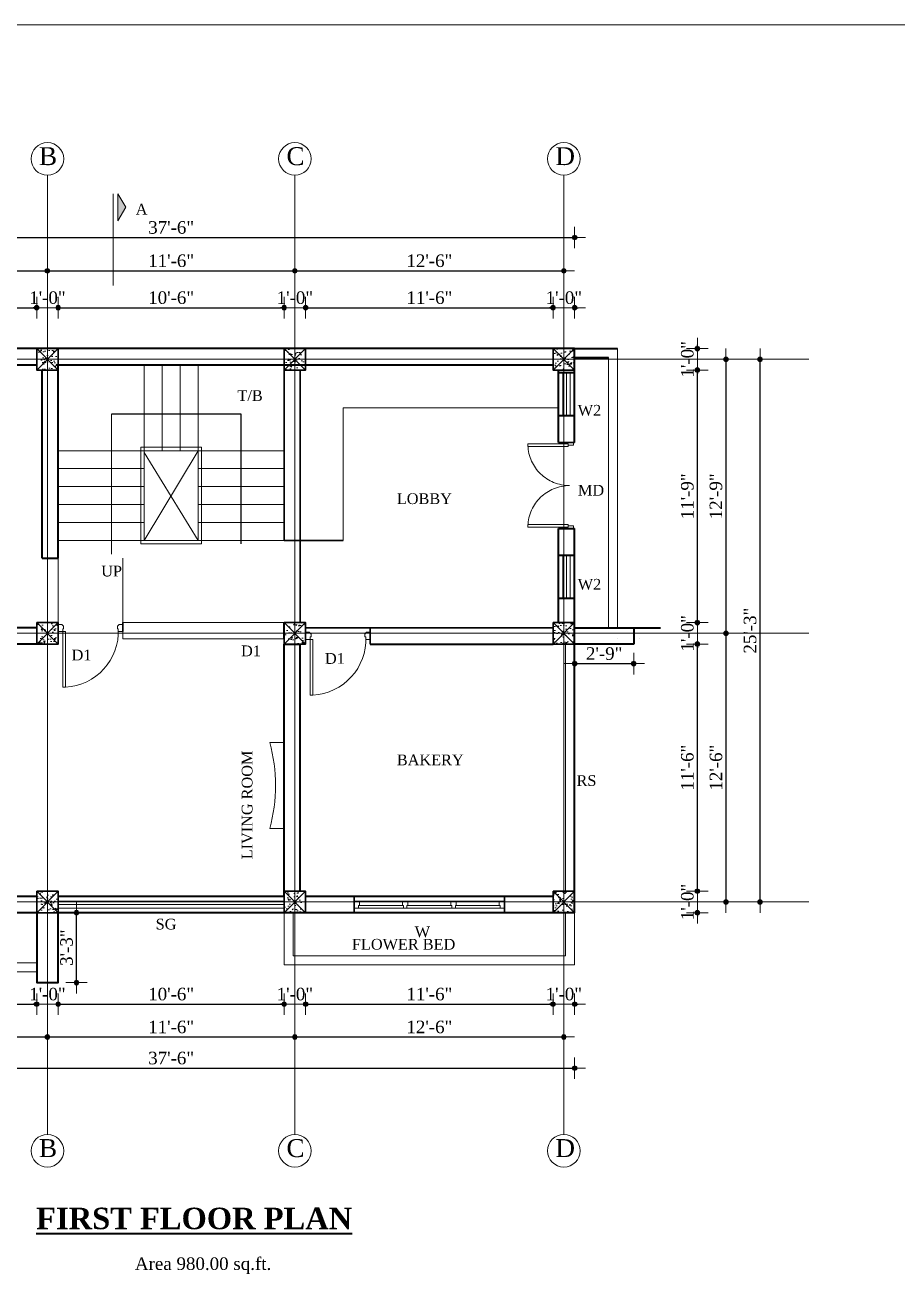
# Model space of a CAD drawing. Header units: inches. Extents: x 897 to 49934, y -34925 to -18564.
# Drawn here: x 8613 to 9100, y -25470 to -24773 of the extents above; entities that cross this region are included whole.
import ezdxf

# ---------------------------------------------------------------- set-up
doc = ezdxf.new("R2010")
doc.units = ezdxf.units.IN
doc.header["$LTSCALE"] = 35
doc.header["$MEASUREMENT"] = 0
doc.header["$PDMODE"] = 34
doc.linetypes.add('PROYECCION', pattern=[19.05, 12.7, -6.35])
for name, color, linetype, lineweight in [('SES- Door&Window', 21, 'Continuous', 15), ('SES-DIMENSION', 142, 'Continuous', 13), ('SES-Elevation', 4, 'Continuous', 15), ('SES-Furniture', 45, 'Continuous', 5), ('SES-HACTH', 8, 'Continuous', 13), ('SES-Leader', 2, 'Continuous', 15), ('SES-REBARS', 1, 'Continuous', 40), ('SES-Set Back Line', 2, 'Continuous', 15), ('SES-Staircase', 134, 'Continuous', 13), ('SES-TEXT', 3, 'Continuous', 20), ('SES-TitleText', 7, 'Continuous', 40), ('SES-Wall Plan', 6, 'Continuous', 30)]:
    doc.layers.add(name, color=color, linetype=linetype, lineweight=lineweight)
doc.styles.add('7 INCH', font='times.ttf', dxfattribs={"height": 7})
doc.styles.add('SES-ARAIL', font='times.ttf', dxfattribs={"height": 6})
doc.styles.add('SES-Title Text', font='times.ttf', dxfattribs={"height": 10})
doc.linetypes.add('ZIGZAG', pattern='A,0.0001,-0.2,[131,ltypeshp.shx,S=0.2,R=0,X=-0.2,Y=0],-0.4,[131,ltypeshp.shx,S=0.2,R=180,X=0.2,Y=0],-0.2', length=0.8001)
doc.dimstyles.new('7 INCH', dxfattribs={"dimscale": 0, "dimtxt": 7, "dimasz": 1, "dimexe": 2, "dimexo": 9, "dimgap": 2, "dimtad": 1, "dimdec": 0, "dimzin": 3, "dimdsep": 46, "dimlunit": 4, "dimtxsty": '7 INCH', "dimblk": 'DIM', "dimcen": 3, "dimdle": 3, "dimse1": 1, "dimse2": 1, "dimclrd": 256, "dimclre": 256, "dimclrt": 7, "dimadec": 1, "dimazin": 2, "dimtfac": 1, "dimtdec": 0, "dimtix": 1, "dimtofl": 0, "dimtmove": 2, "dimatfit": 3, "dimldrblk": 'ARW', "dimfxl": 2, "dimfrac": 2, "dimtolj": 2, "dimtzin": 0, "dimarcsym": 0})

# ---------------------------------------------------------------- blocks, each defined once
blk = doc.blocks.new('c11')
at = {"layer": 'SES-HACTH', "linetype": 'ByBlock'}
h = blk.add_hatch(dxfattribs=at)
h.set_pattern_fill('AR-CONC', color=256)
h.set_pattern_definition([(50, (-20422.33, 19414.4167), (7.1726018, -0.6275213), [0.75, -8.25]), (355, (-20422.33, 19414.417), (-1.3875133, 7.5219213), [0.6, -6.6]), (100.451444, (-20421.732, 19414.3644), (5.7850885, 6.8943999), [0.637402, -7.0114211]), (46.1842, (-20422.33, 19416.417), (10.6724133, -1.6551928), [1.125, -12.375]), (96.635635, (-20421.441, 19416.279), (9.3466195, 9.741186), [0.9561034, -10.5171376]), (351.184164, (-20422.33, 19416.417), (9.3466195, 9.741186), [0.9, -9.9]), (21, (-20421.33, 19415.9167), (5.9690705, -4.0261889), [0.75, -8.25]), (326, (-20421.33, 19415.917), (2.4331533, 7.2515005), [0.6, -6.6]), (71.451445, (-20420.8325, 19415.581), (8.4022238, 3.2253115), [0.6374019, -7.0114211]), (37.5, (-20422.33, 19414.4167), (0.12159855, 3.32893854), [0, -6.52, 0, -6.7, 0, -6.625]), (7.5, (-20422.33, 19414.4167), (2.63069537, 3.9441171), [0, -3.82, 0, -6.37, 0, -2.525]), (327.5, (-20424.56, 19414.4167), (5.33822436, -0.22554872), [0, -2.5, 0, -7.8, 0, -10.35]), (317.5, (-20425.56, 19414.4167), (5.8318617, 1.0010498), [0, -3.25, 0, -5.18, 0, -7.35])])
h.paths.add_polyline_path([(-6, 6), (-6, -6), (6, -6), (6, 6)])
for p, q in [((-6, 6), (6, -6)), ((6, 6), (-6, -6))]:
    blk.add_line(p, q, dxfattribs=at)
at = {"layer": 'SES-Wall Plan', "linetype": 'ByBlock'}
blk.add_lwpolyline([(-6, 6), (6, 6), (6, -6), (-6, -6)], close=True, dxfattribs=at)
blk = doc.blocks.new('3ls')
at = {"layer": 'SES- Door&Window'}
for p, q in [((-36, -2.5), (-34, -2.5)), ((-36, -6.5), (-33.5, -6.5)), ((-34, -2.5), (-33, -3.5)), ((-33.5, -6.5), (-33.5, -5)), ((-33.5, -5), (-33, -5)), ((-33, -5), (-33, -3.5)), ((-2, -2.5), (-3, -3.5)), ((-3, -5), (-3, -3.5)), ((-2.5, -5), (-3, -5)), ((-2.5, -6.5), (-2.5, -5)), ((0, -6.5), (-2.5, -6.5)), ((0, -2.5), (-2, -2.5))]:
    blk.add_line(p, q, dxfattribs=at)
blk.add_lwpolyline([(-2.5, -6.5), (-2.5, -37.5), (-4, -37.5), (-4, -6.5)], close=True, dxfattribs=at)
blk.add_arc((-2.5, -6.5), 31.04, 177.22978, 267.22978, dxfattribs=at)
at = {"layer": 'SES-Wall Plan', "color": 6, "ltscale": 2}
for p, q in [((-36, -6.5), (-36, -1.5)), ((0, -6.5), (0, -1.5))]:
    blk.add_line(p, q, dxfattribs=at)
blk = doc.blocks.new('6H')
at = {"layer": 'SES- Door&Window'}
for p, q in [((-78, -2.5), (-75.5, -2.5)), ((-78, -6.5), (-75, -6.5)), ((-75.5, -2.5), (3.5, -2.5)), ((-75.5, -2.5), (-75.5, -4)), ((-75.5, -4), (-75, -4)), ((-50.5, -4), (-75.5, -4)), ((-75, -4), (-75, -6.5)), ((3, -6.5), (-75, -6.5)), ((-51, -4), (-51, -6.5)), ((-50.5, -2.5), (-50.5, -4)), ((-48.5, -2.5), (-48.5, -4)), ((-48.5, -4), (-48, -4)), ((-23.5, -4), (-48.5, -4)), ((-48, -4), (-48, -6.5)), ((-24, -4), (-24, -6.5)), ((-23.5, -4), (-24, -4)), ((-23.5, -2.5), (-23.5, -4)), ((-21.5, -2.5), (-21.5, -4)), ((3, -4), (-21.5, -4)), ((-21, -4), (-21, -6.5)), ((3, -4), (3, -6.5)), ((3.5, -4), (3, -4)), ((6, -6.5), (3, -6.5)), ((6, -2.5), (3.5, -2.5)), ((3.5, -2.5), (3.5, -4))]:
    blk.add_line(p, q, dxfattribs=at)
at = {"layer": 'SES-Wall Plan'}
for p, q in [((-78, -9), (-78, 0)), ((-78, -9), (-78, 0)), ((6, -9), (6, 0))]:
    blk.add_line(p, q, dxfattribs=at)
blk.add_lwpolyline([(6, 0), (-78, 0), (-78, -9), (6, -9)], close=True, dxfattribs=at)
blk = doc.blocks.new('DIM')
at = {"layer": 'SES-DIMENSION'}
h = blk.add_hatch(color=256, dxfattribs=at)
h.paths.add_polyline_path([(0, 1.28), (0, 0), (1.28, 0, 0.414214)])
h.paths.add_polyline_path([(1.28, 0), (0, 0), (0, -1.28, 0.414214)])
h.paths.add_polyline_path([(0, 0), (-1.28, 0, 0.414214), (0, -1.28)])
h.paths.add_polyline_path([(0, 1.28, 0.414214), (-1.28, 0), (0, 0)])
for p, q in [((0, 6), (0, -6)), ((-6, 0), (6, 0))]:
    blk.add_line(p, q, dxfattribs=at)
blk.add_circle((0, 0), 1.28, dxfattribs=at)
blk = doc.blocks.new('*D980')
at = {"layer": 'Defpoints', "color": 0, "linetype": 'ByBlock', "transparency": 16777216}
for p in [(8482, -25268), (8620, -25268), (8620, -25319)]:
    blk.add_point(p, dxfattribs=at)
at = {"layer": 'SES-DIMENSION', "linetype": 'ByBlock', "lineweight": -2, "transparency": 16777216}
blk.add_line((8483, -25319), (8619, -25319), dxfattribs=at)
at = {"layer": 'SES-DIMENSION', "linetype": 'ByBlock', "lineweight": -2, "transparency": 16777216, "rotation": 180}
blk.add_blockref('DIM', (8482, -25319), dxfattribs=at)
at = {"layer": 'SES-DIMENSION', "linetype": 'ByBlock', "lineweight": -2, "transparency": 16777216}
blk.add_blockref('DIM', (8620, -25319), dxfattribs=at)
at = {"layer": 'SES-DIMENSION', "color": 7, "linetype": 'ByBlock', "transparency": 16777216, "insert": (8551, -25313.44), "char_height": 7, "attachment_point": 5, "style": '7 INCH'}
blk.add_mtext('\\A2;11\'-6"', dxfattribs=at)
blk = doc.blocks.new('ARW')
at = {"layer": 'SES-DIMENSION'}
blk.add_lwpolyline([(10, 0, 0, 6, 0), (0, 0, 0, 0, 0), (10, 0, 0, 0, 0)], format="xyseb", dxfattribs=at)
blk = doc.blocks.new('*D981')
at = {"layer": 'Defpoints', "color": 0, "linetype": 'ByBlock', "transparency": 16777216}
for p in [(8620, -25268), (8632, -25268), (8632, -25319)]:
    blk.add_point(p, dxfattribs=at)
at = {"layer": 'SES-DIMENSION', "linetype": 'ByBlock', "lineweight": -2, "transparency": 16777216}
for p, q in [((8619, -25319), (8618, -25319)), ((8633, -25319), (8634, -25319))]:
    blk.add_line(p, q, dxfattribs=at)
blk.add_blockref('DIM', (8620, -25319), dxfattribs=at)
at = {"layer": 'SES-DIMENSION', "linetype": 'ByBlock', "lineweight": -2, "transparency": 16777216, "rotation": 180}
blk.add_blockref('DIM', (8632, -25319), dxfattribs=at)
at = {"layer": 'SES-DIMENSION', "color": 7, "linetype": 'ByBlock', "transparency": 16777216, "insert": (8626, -25313.44), "char_height": 7, "attachment_point": 5, "style": '7 INCH'}
blk.add_mtext('\\A2;1\'-0"', dxfattribs=at)
blk = doc.blocks.new('*D982')
at = {"layer": 'Defpoints', "color": 0, "linetype": 'ByBlock', "transparency": 16777216}
for p in [(8632, -25268), (8758, -25265), (8758, -25319)]:
    blk.add_point(p, dxfattribs=at)
at = {"layer": 'SES-DIMENSION', "linetype": 'ByBlock', "lineweight": -2, "transparency": 16777216}
blk.add_line((8633, -25319), (8757, -25319), dxfattribs=at)
at = {"layer": 'SES-DIMENSION', "linetype": 'ByBlock', "lineweight": -2, "transparency": 16777216, "rotation": 180}
blk.add_blockref('DIM', (8632, -25319), dxfattribs=at)
at = {"layer": 'SES-DIMENSION', "linetype": 'ByBlock', "lineweight": -2, "transparency": 16777216}
blk.add_blockref('DIM', (8758, -25319), dxfattribs=at)
at = {"layer": 'SES-DIMENSION', "color": 7, "linetype": 'ByBlock', "transparency": 16777216, "insert": (8695, -25313.44), "char_height": 7, "attachment_point": 5, "style": '7 INCH'}
blk.add_mtext('\\A2;10\'-6"', dxfattribs=at)
blk = doc.blocks.new('*D983')
at = {"layer": 'Defpoints', "color": 0, "linetype": 'ByBlock', "transparency": 16777216}
for p in [(8758, -25265), (8770, -25268), (8770, -25319)]:
    blk.add_point(p, dxfattribs=at)
at = {"layer": 'SES-DIMENSION', "linetype": 'ByBlock', "lineweight": -2, "transparency": 16777216}
for p, q in [((8757, -25319), (8756, -25319)), ((8771, -25319), (8772, -25319))]:
    blk.add_line(p, q, dxfattribs=at)
blk.add_blockref('DIM', (8758, -25319), dxfattribs=at)
at = {"layer": 'SES-DIMENSION', "linetype": 'ByBlock', "lineweight": -2, "transparency": 16777216, "rotation": 180}
blk.add_blockref('DIM', (8770, -25319), dxfattribs=at)
at = {"layer": 'SES-DIMENSION', "color": 7, "linetype": 'ByBlock', "transparency": 16777216, "insert": (8764, -25313.44), "char_height": 7, "attachment_point": 5, "style": '7 INCH'}
blk.add_mtext('\\A2;1\'-0"', dxfattribs=at)
blk = doc.blocks.new('*D984')
at = {"layer": 'Defpoints', "color": 0, "linetype": 'ByBlock', "transparency": 16777216}
for p in [(8770, -25268), (8908, -25268), (8908, -25319)]:
    blk.add_point(p, dxfattribs=at)
at = {"layer": 'SES-DIMENSION', "linetype": 'ByBlock', "lineweight": -2, "transparency": 16777216}
blk.add_line((8771, -25319), (8907, -25319), dxfattribs=at)
at = {"layer": 'SES-DIMENSION', "linetype": 'ByBlock', "lineweight": -2, "transparency": 16777216, "rotation": 180}
blk.add_blockref('DIM', (8770, -25319), dxfattribs=at)
at = {"layer": 'SES-DIMENSION', "linetype": 'ByBlock', "lineweight": -2, "transparency": 16777216}
blk.add_blockref('DIM', (8908, -25319), dxfattribs=at)
at = {"layer": 'SES-DIMENSION', "color": 7, "linetype": 'ByBlock', "transparency": 16777216, "insert": (8839, -25313.44), "char_height": 7, "attachment_point": 5, "style": '7 INCH'}
blk.add_mtext('\\A2;11\'-6"', dxfattribs=at)
blk = doc.blocks.new('*D985')
at = {"layer": 'Defpoints', "color": 0, "linetype": 'ByBlock', "transparency": 16777216}
for p in [(8908, -25268), (8920, -25268), (8920, -25319)]:
    blk.add_point(p, dxfattribs=at)
at = {"layer": 'SES-DIMENSION', "linetype": 'ByBlock', "lineweight": -2, "transparency": 16777216}
for p, q in [((8907, -25319), (8906, -25319)), ((8921, -25319), (8922, -25319))]:
    blk.add_line(p, q, dxfattribs=at)
blk.add_blockref('DIM', (8908, -25319), dxfattribs=at)
at = {"layer": 'SES-DIMENSION', "linetype": 'ByBlock', "lineweight": -2, "transparency": 16777216, "rotation": 180}
blk.add_blockref('DIM', (8920, -25319), dxfattribs=at)
at = {"layer": 'SES-DIMENSION', "color": 7, "linetype": 'ByBlock', "transparency": 16777216, "insert": (8914, -25313.44), "char_height": 7, "attachment_point": 5, "style": '7 INCH'}
blk.add_mtext('\\A2;1\'-0"', dxfattribs=at)
blk = doc.blocks.new('*D986')
at = {"layer": 'Defpoints', "color": 0, "linetype": 'ByBlock', "transparency": 16777216}
for p in [(8476, -25268), (8626, -25268), (8626, -25337.34)]:
    blk.add_point(p, dxfattribs=at)
at = {"layer": 'SES-DIMENSION', "linetype": 'ByBlock', "lineweight": -2, "transparency": 16777216}
blk.add_line((8477, -25337.34), (8625, -25337.34), dxfattribs=at)
at = {"layer": 'SES-DIMENSION', "linetype": 'ByBlock', "lineweight": -2, "transparency": 16777216, "rotation": 180}
blk.add_blockref('DIM', (8476, -25337.34), dxfattribs=at)
at = {"layer": 'SES-DIMENSION', "linetype": 'ByBlock', "lineweight": -2, "transparency": 16777216}
blk.add_blockref('DIM', (8626, -25337.34), dxfattribs=at)
at = {"layer": 'SES-DIMENSION', "color": 7, "linetype": 'ByBlock', "transparency": 16777216, "insert": (8551, -25331.78), "char_height": 7, "attachment_point": 5, "style": '7 INCH'}
blk.add_mtext('\\A2;12\'-6"', dxfattribs=at)
blk = doc.blocks.new('*D987')
at = {"layer": 'Defpoints', "color": 0, "linetype": 'ByBlock', "transparency": 16777216}
for p in [(8626, -25268), (8764, -25268), (8764, -25337.34)]:
    blk.add_point(p, dxfattribs=at)
at = {"layer": 'SES-DIMENSION', "linetype": 'ByBlock', "lineweight": -2, "transparency": 16777216}
blk.add_line((8627, -25337.34), (8763, -25337.34), dxfattribs=at)
at = {"layer": 'SES-DIMENSION', "linetype": 'ByBlock', "lineweight": -2, "transparency": 16777216, "rotation": 180}
blk.add_blockref('DIM', (8626, -25337.34), dxfattribs=at)
at = {"layer": 'SES-DIMENSION', "linetype": 'ByBlock', "lineweight": -2, "transparency": 16777216}
blk.add_blockref('DIM', (8764, -25337.34), dxfattribs=at)
at = {"layer": 'SES-DIMENSION', "color": 7, "linetype": 'ByBlock', "transparency": 16777216, "insert": (8695, -25331.78), "char_height": 7, "attachment_point": 5, "style": '7 INCH'}
blk.add_mtext('\\A2;11\'-6"', dxfattribs=at)
blk = doc.blocks.new('*D988')
at = {"layer": 'Defpoints', "color": 0, "linetype": 'ByBlock', "transparency": 16777216}
for p in [(8764, -25268), (8914, -25268), (8914, -25337.34)]:
    blk.add_point(p, dxfattribs=at)
at = {"layer": 'SES-DIMENSION', "linetype": 'ByBlock', "lineweight": -2, "transparency": 16777216}
blk.add_line((8765, -25337.34), (8913, -25337.34), dxfattribs=at)
at = {"layer": 'SES-DIMENSION', "linetype": 'ByBlock', "lineweight": -2, "transparency": 16777216, "rotation": 180}
blk.add_blockref('DIM', (8764, -25337.34), dxfattribs=at)
at = {"layer": 'SES-DIMENSION', "linetype": 'ByBlock', "lineweight": -2, "transparency": 16777216}
blk.add_blockref('DIM', (8914, -25337.34), dxfattribs=at)
at = {"layer": 'SES-DIMENSION', "color": 7, "linetype": 'ByBlock', "transparency": 16777216, "insert": (8839, -25331.78), "char_height": 7, "attachment_point": 5, "style": '7 INCH'}
blk.add_mtext('\\A2;12\'-6"', dxfattribs=at)
blk = doc.blocks.new('*D989')
at = {"layer": 'Defpoints', "color": 0, "linetype": 'ByBlock', "transparency": 16777216}
for p in [(8470, -25268), (8920, -25268), (8920, -25354.71)]:
    blk.add_point(p, dxfattribs=at)
at = {"layer": 'SES-DIMENSION', "linetype": 'ByBlock', "lineweight": -2, "transparency": 16777216}
blk.add_line((8471, -25354.71), (8919, -25354.71), dxfattribs=at)
at = {"layer": 'SES-DIMENSION', "linetype": 'ByBlock', "lineweight": -2, "transparency": 16777216, "rotation": 180}
blk.add_blockref('DIM', (8470, -25354.71), dxfattribs=at)
at = {"layer": 'SES-DIMENSION', "linetype": 'ByBlock', "lineweight": -2, "transparency": 16777216}
blk.add_blockref('DIM', (8920, -25354.71), dxfattribs=at)
at = {"layer": 'SES-DIMENSION', "color": 7, "linetype": 'ByBlock', "transparency": 16777216, "insert": (8695, -25349.14), "char_height": 7, "attachment_point": 5, "style": '7 INCH'}
blk.add_mtext('\\A2;37\'-6"', dxfattribs=at)
blk = doc.blocks.new('*D999')
at = {"layer": 'Defpoints', "color": 0, "linetype": 'ByBlock', "transparency": 16777216}
for p in [(8620, -24930.4), (8482, -24953.22), (8620, -24953.22)]:
    blk.add_point(p, dxfattribs=at)
at = {"layer": 'SES-DIMENSION', "linetype": 'ByBlock', "lineweight": -2, "transparency": 16777216}
blk.add_line((8483, -24930.4), (8619, -24930.4), dxfattribs=at)
at = {"layer": 'SES-DIMENSION', "linetype": 'ByBlock', "lineweight": -2, "transparency": 16777216, "rotation": 180}
blk.add_blockref('DIM', (8482, -24930.4), dxfattribs=at)
at = {"layer": 'SES-DIMENSION', "linetype": 'ByBlock', "lineweight": -2, "transparency": 16777216}
blk.add_blockref('DIM', (8620, -24930.4), dxfattribs=at)
at = {"layer": 'SES-DIMENSION', "color": 7, "linetype": 'ByBlock', "transparency": 16777216, "insert": (8551, -24924.84), "char_height": 7, "attachment_point": 5, "style": '7 INCH'}
blk.add_mtext('\\A2;11\'-6"', dxfattribs=at)
blk = doc.blocks.new('*D1000')
at = {"layer": 'Defpoints', "color": 0, "linetype": 'ByBlock', "transparency": 16777216}
for p in [(8632, -24930.4), (8620, -24953.22), (8632, -24953.22)]:
    blk.add_point(p, dxfattribs=at)
at = {"layer": 'SES-DIMENSION', "linetype": 'ByBlock', "lineweight": -2, "transparency": 16777216}
for p, q in [((8619, -24930.4), (8618, -24930.4)), ((8633, -24930.4), (8634, -24930.4))]:
    blk.add_line(p, q, dxfattribs=at)
blk.add_blockref('DIM', (8620, -24930.4), dxfattribs=at)
at = {"layer": 'SES-DIMENSION', "linetype": 'ByBlock', "lineweight": -2, "transparency": 16777216, "rotation": 180}
blk.add_blockref('DIM', (8632, -24930.4), dxfattribs=at)
at = {"layer": 'SES-DIMENSION', "color": 7, "linetype": 'ByBlock', "transparency": 16777216, "insert": (8626, -24924.84), "char_height": 7, "attachment_point": 5, "style": '7 INCH'}
blk.add_mtext('\\A2;1\'-0"', dxfattribs=at)
blk = doc.blocks.new('*D1001')
at = {"layer": 'Defpoints', "color": 0, "linetype": 'ByBlock', "transparency": 16777216}
for p in [(8758, -24930.4), (8632, -24953.22), (8758, -24953.22)]:
    blk.add_point(p, dxfattribs=at)
at = {"layer": 'SES-DIMENSION', "linetype": 'ByBlock', "lineweight": -2, "transparency": 16777216}
blk.add_line((8633, -24930.4), (8757, -24930.4), dxfattribs=at)
at = {"layer": 'SES-DIMENSION', "linetype": 'ByBlock', "lineweight": -2, "transparency": 16777216, "rotation": 180}
blk.add_blockref('DIM', (8632, -24930.4), dxfattribs=at)
at = {"layer": 'SES-DIMENSION', "linetype": 'ByBlock', "lineweight": -2, "transparency": 16777216}
blk.add_blockref('DIM', (8758, -24930.4), dxfattribs=at)
at = {"layer": 'SES-DIMENSION', "color": 7, "linetype": 'ByBlock', "transparency": 16777216, "insert": (8695, -24924.84), "char_height": 7, "attachment_point": 5, "style": '7 INCH'}
blk.add_mtext('\\A2;10\'-6"', dxfattribs=at)
blk = doc.blocks.new('*D1002')
at = {"layer": 'Defpoints', "color": 0, "linetype": 'ByBlock', "transparency": 16777216}
for p in [(8770, -24930.4), (8758, -24953.22), (8770, -24953.22)]:
    blk.add_point(p, dxfattribs=at)
at = {"layer": 'SES-DIMENSION', "linetype": 'ByBlock', "lineweight": -2, "transparency": 16777216}
for p, q in [((8757, -24930.4), (8756, -24930.4)), ((8771, -24930.4), (8772, -24930.4))]:
    blk.add_line(p, q, dxfattribs=at)
blk.add_blockref('DIM', (8758, -24930.4), dxfattribs=at)
at = {"layer": 'SES-DIMENSION', "linetype": 'ByBlock', "lineweight": -2, "transparency": 16777216, "rotation": 180}
blk.add_blockref('DIM', (8770, -24930.4), dxfattribs=at)
at = {"layer": 'SES-DIMENSION', "color": 7, "linetype": 'ByBlock', "transparency": 16777216, "insert": (8764, -24924.84), "char_height": 7, "attachment_point": 5, "style": '7 INCH'}
blk.add_mtext('\\A2;1\'-0"', dxfattribs=at)
blk = doc.blocks.new('*D1003')
at = {"layer": 'Defpoints', "color": 0, "linetype": 'ByBlock', "transparency": 16777216}
for p in [(8908, -24930.4), (8770, -24953.22), (8908, -24953.22)]:
    blk.add_point(p, dxfattribs=at)
at = {"layer": 'SES-DIMENSION', "linetype": 'ByBlock', "lineweight": -2, "transparency": 16777216}
blk.add_line((8771, -24930.4), (8907, -24930.4), dxfattribs=at)
at = {"layer": 'SES-DIMENSION', "linetype": 'ByBlock', "lineweight": -2, "transparency": 16777216, "rotation": 180}
blk.add_blockref('DIM', (8770, -24930.4), dxfattribs=at)
at = {"layer": 'SES-DIMENSION', "linetype": 'ByBlock', "lineweight": -2, "transparency": 16777216}
blk.add_blockref('DIM', (8908, -24930.4), dxfattribs=at)
at = {"layer": 'SES-DIMENSION', "color": 7, "linetype": 'ByBlock', "transparency": 16777216, "insert": (8839, -24924.84), "char_height": 7, "attachment_point": 5, "style": '7 INCH'}
blk.add_mtext('\\A2;11\'-6"', dxfattribs=at)
blk = doc.blocks.new('*D1004')
at = {"layer": 'Defpoints', "color": 0, "linetype": 'ByBlock', "transparency": 16777216}
for p in [(8920, -24930.4), (8908, -24953.22), (8920, -24953.22)]:
    blk.add_point(p, dxfattribs=at)
at = {"layer": 'SES-DIMENSION', "linetype": 'ByBlock', "lineweight": -2, "transparency": 16777216}
for p, q in [((8907, -24930.4), (8906, -24930.4)), ((8921, -24930.4), (8922, -24930.4))]:
    blk.add_line(p, q, dxfattribs=at)
blk.add_blockref('DIM', (8908, -24930.4), dxfattribs=at)
at = {"layer": 'SES-DIMENSION', "linetype": 'ByBlock', "lineweight": -2, "transparency": 16777216, "rotation": 180}
blk.add_blockref('DIM', (8920, -24930.4), dxfattribs=at)
at = {"layer": 'SES-DIMENSION', "color": 7, "linetype": 'ByBlock', "transparency": 16777216, "insert": (8914, -24924.84), "char_height": 7, "attachment_point": 5, "style": '7 INCH'}
blk.add_mtext('\\A2;1\'-0"', dxfattribs=at)
blk = doc.blocks.new('*D1005')
at = {"layer": 'Defpoints', "color": 0, "linetype": 'ByBlock', "transparency": 16777216}
for p in [(8626, -24909.82), (8476, -24953.22), (8626, -24953.22)]:
    blk.add_point(p, dxfattribs=at)
at = {"layer": 'SES-DIMENSION', "linetype": 'ByBlock', "lineweight": -2, "transparency": 16777216}
blk.add_line((8477, -24909.82), (8625, -24909.82), dxfattribs=at)
at = {"layer": 'SES-DIMENSION', "linetype": 'ByBlock', "lineweight": -2, "transparency": 16777216, "rotation": 180}
blk.add_blockref('DIM', (8476, -24909.82), dxfattribs=at)
at = {"layer": 'SES-DIMENSION', "linetype": 'ByBlock', "lineweight": -2, "transparency": 16777216}
blk.add_blockref('DIM', (8626, -24909.82), dxfattribs=at)
at = {"layer": 'SES-DIMENSION', "color": 7, "linetype": 'ByBlock', "transparency": 16777216, "insert": (8551, -24904.25), "char_height": 7, "attachment_point": 5, "style": '7 INCH'}
blk.add_mtext('\\A2;12\'-6"', dxfattribs=at)
blk = doc.blocks.new('*D1006')
at = {"layer": 'Defpoints', "color": 0, "linetype": 'ByBlock', "transparency": 16777216}
for p in [(8764, -24909.82), (8626, -24953.22), (8764, -24953.22)]:
    blk.add_point(p, dxfattribs=at)
at = {"layer": 'SES-DIMENSION', "linetype": 'ByBlock', "lineweight": -2, "transparency": 16777216}
blk.add_line((8627, -24909.82), (8763, -24909.82), dxfattribs=at)
at = {"layer": 'SES-DIMENSION', "linetype": 'ByBlock', "lineweight": -2, "transparency": 16777216, "rotation": 180}
blk.add_blockref('DIM', (8626, -24909.82), dxfattribs=at)
at = {"layer": 'SES-DIMENSION', "linetype": 'ByBlock', "lineweight": -2, "transparency": 16777216}
blk.add_blockref('DIM', (8764, -24909.82), dxfattribs=at)
at = {"layer": 'SES-DIMENSION', "color": 7, "linetype": 'ByBlock', "transparency": 16777216, "insert": (8695, -24904.25), "char_height": 7, "attachment_point": 5, "style": '7 INCH'}
blk.add_mtext('\\A2;11\'-6"', dxfattribs=at)
blk = doc.blocks.new('*D1007')
at = {"layer": 'Defpoints', "color": 0, "linetype": 'ByBlock', "transparency": 16777216}
for p in [(8914, -24909.82), (8764, -24953.22), (8914, -24953.22)]:
    blk.add_point(p, dxfattribs=at)
at = {"layer": 'SES-DIMENSION', "linetype": 'ByBlock', "lineweight": -2, "transparency": 16777216}
blk.add_line((8765, -24909.82), (8913, -24909.82), dxfattribs=at)
at = {"layer": 'SES-DIMENSION', "linetype": 'ByBlock', "lineweight": -2, "transparency": 16777216, "rotation": 180}
blk.add_blockref('DIM', (8764, -24909.82), dxfattribs=at)
at = {"layer": 'SES-DIMENSION', "linetype": 'ByBlock', "lineweight": -2, "transparency": 16777216}
blk.add_blockref('DIM', (8914, -24909.82), dxfattribs=at)
at = {"layer": 'SES-DIMENSION', "color": 7, "linetype": 'ByBlock', "transparency": 16777216, "insert": (8839, -24904.25), "char_height": 7, "attachment_point": 5, "style": '7 INCH'}
blk.add_mtext('\\A2;12\'-6"', dxfattribs=at)
blk = doc.blocks.new('*D1008')
at = {"layer": 'Defpoints', "color": 0, "linetype": 'ByBlock', "transparency": 16777216}
for p in [(8920, -24891.25), (8470, -24953.22), (8920, -24953.22)]:
    blk.add_point(p, dxfattribs=at)
at = {"layer": 'SES-DIMENSION', "linetype": 'ByBlock', "lineweight": -2, "transparency": 16777216}
blk.add_line((8471, -24891.25), (8919, -24891.25), dxfattribs=at)
at = {"layer": 'SES-DIMENSION', "linetype": 'ByBlock', "lineweight": -2, "transparency": 16777216, "rotation": 180}
blk.add_blockref('DIM', (8470, -24891.25), dxfattribs=at)
at = {"layer": 'SES-DIMENSION', "linetype": 'ByBlock', "lineweight": -2, "transparency": 16777216}
blk.add_blockref('DIM', (8920, -24891.25), dxfattribs=at)
at = {"layer": 'SES-DIMENSION', "color": 7, "linetype": 'ByBlock', "transparency": 16777216, "insert": (8695, -24885.68), "char_height": 7, "attachment_point": 5, "style": '7 INCH'}
blk.add_mtext('\\A2;37\'-6"', dxfattribs=at)
blk = doc.blocks.new('*D1009')
at = {"layer": 'Defpoints', "color": 0, "linetype": 'ByBlock', "transparency": 16777216}
for p in [(8920, -25256), (8988.46, -25256), (8920, -25268)]:
    blk.add_point(p, dxfattribs=at)
at = {"layer": 'SES-DIMENSION', "linetype": 'ByBlock', "lineweight": -2, "transparency": 16777216}
for p, q in [((8988.46, -25255), (8988.46, -25254)), ((8988.46, -25269), (8988.46, -25270))]:
    blk.add_line(p, q, dxfattribs=at)
for p, rotation in [((8988.46, -25256), 270), ((8988.46, -25268), 90)]:
    blk.add_blockref('DIM', p, dxfattribs=dict(at, rotation=rotation))
at = {"layer": 'SES-DIMENSION', "color": 7, "linetype": 'ByBlock', "transparency": 16777216, "insert": (8982.9, -25262), "char_height": 7, "attachment_point": 5, "rotation": 90, "style": '7 INCH'}
blk.add_mtext('\\A2;1\'-0"', dxfattribs=at)
blk = doc.blocks.new('*D1010')
at = {"layer": 'Defpoints', "color": 0, "linetype": 'ByBlock', "transparency": 16777216}
for p in [(8920, -25118.11), (8988.46, -25118.11), (8920, -25256)]:
    blk.add_point(p, dxfattribs=at)
at = {"layer": 'SES-DIMENSION', "linetype": 'ByBlock', "lineweight": -2, "transparency": 16777216}
blk.add_line((8988.46, -25255), (8988.46, -25119.11), dxfattribs=at)
for p, rotation in [((8988.46, -25118.11), 90), ((8988.46, -25256), 270)]:
    blk.add_blockref('DIM', p, dxfattribs=dict(at, rotation=rotation))
at = {"layer": 'SES-DIMENSION', "color": 7, "linetype": 'ByBlock', "transparency": 16777216, "insert": (8982.9, -25187.06), "char_height": 7, "attachment_point": 5, "rotation": 90, "style": '7 INCH'}
blk.add_mtext('\\A2;11\'-6"', dxfattribs=at)
blk = doc.blocks.new('*D1011')
at = {"layer": 'Defpoints', "color": 0, "linetype": 'ByBlock', "transparency": 16777216}
for p in [(8920, -25106.11), (8988.46, -25106.11), (8920, -25118.11)]:
    blk.add_point(p, dxfattribs=at)
at = {"layer": 'SES-DIMENSION', "linetype": 'ByBlock', "lineweight": -2, "transparency": 16777216}
for p, q in [((8988.46, -25105.11), (8988.46, -25104.11)), ((8988.46, -25119.11), (8988.46, -25120.11))]:
    blk.add_line(p, q, dxfattribs=at)
for p, rotation in [((8988.46, -25106.11), 270), ((8988.46, -25118.11), 90)]:
    blk.add_blockref('DIM', p, dxfattribs=dict(at, rotation=rotation))
at = {"layer": 'SES-DIMENSION', "color": 7, "linetype": 'ByBlock', "transparency": 16777216, "insert": (8982.9, -25112.11), "char_height": 7, "attachment_point": 5, "rotation": 90, "style": '7 INCH'}
blk.add_mtext('\\A2;1\'-0"', dxfattribs=at)
blk = doc.blocks.new('*D1012')
at = {"layer": 'Defpoints', "color": 0, "linetype": 'ByBlock', "transparency": 16777216}
for p in [(8920, -24965.22), (8988.46, -24965.22), (8920, -25106.11)]:
    blk.add_point(p, dxfattribs=at)
at = {"layer": 'SES-DIMENSION', "linetype": 'ByBlock', "lineweight": -2, "transparency": 16777216}
blk.add_line((8988.46, -25105.11), (8988.46, -24966.22), dxfattribs=at)
for p, rotation in [((8988.46, -24965.22), 90), ((8988.46, -25106.11), 270)]:
    blk.add_blockref('DIM', p, dxfattribs=dict(at, rotation=rotation))
at = {"layer": 'SES-DIMENSION', "color": 7, "linetype": 'ByBlock', "transparency": 16777216, "insert": (8982.89, -25035.67), "char_height": 7, "attachment_point": 5, "rotation": 90, "style": '7 INCH'}
blk.add_mtext('\\A2;11\'-9"', dxfattribs=at)
blk = doc.blocks.new('*D1013')
at = {"layer": 'Defpoints', "color": 0, "linetype": 'ByBlock', "transparency": 16777216}
for p in [(8920, -24953.22), (8988.46, -24953.22), (8920, -24965.22)]:
    blk.add_point(p, dxfattribs=at)
at = {"layer": 'SES-DIMENSION', "linetype": 'ByBlock', "lineweight": -2, "transparency": 16777216}
for p, q in [((8988.46, -24952.22), (8988.46, -24951.22)), ((8988.46, -24966.22), (8988.46, -24967.22))]:
    blk.add_line(p, q, dxfattribs=at)
for p, rotation in [((8988.46, -24953.22), 270), ((8988.46, -24965.22), 90)]:
    blk.add_blockref('DIM', p, dxfattribs=dict(at, rotation=rotation))
at = {"layer": 'SES-DIMENSION', "color": 7, "linetype": 'ByBlock', "transparency": 16777216, "insert": (8982.9, -24959.22), "char_height": 7, "attachment_point": 5, "rotation": 90, "style": '7 INCH'}
blk.add_mtext('\\A2;1\'-0"', dxfattribs=at)
blk = doc.blocks.new('*D1014')
at = {"layer": 'Defpoints', "color": 0, "linetype": 'ByBlock', "transparency": 16777216}
for p in [(8920, -24959.22), (8920, -25112.11), (9004.42, -25112.11)]:
    blk.add_point(p, dxfattribs=at)
at = {"layer": 'SES-DIMENSION', "linetype": 'ByBlock', "lineweight": -2, "transparency": 16777216}
blk.add_line((9004.42, -24960.22), (9004.42, -25111.11), dxfattribs=at)
for p, rotation in [((9004.42, -24959.22), 90), ((9004.42, -25112.11), 270)]:
    blk.add_blockref('DIM', p, dxfattribs=dict(at, rotation=rotation))
at = {"layer": 'SES-DIMENSION', "color": 7, "linetype": 'ByBlock', "transparency": 16777216, "insert": (8998.85, -25035.67), "char_height": 7, "attachment_point": 5, "rotation": 90, "style": '7 INCH'}
blk.add_mtext('\\A2;12\'-9"', dxfattribs=at)
blk = doc.blocks.new('*D1015')
at = {"layer": 'Defpoints', "color": 0, "linetype": 'ByBlock', "transparency": 16777216}
for p in [(8920, -25112.11), (8920, -25262), (9004.42, -25262)]:
    blk.add_point(p, dxfattribs=at)
at = {"layer": 'SES-DIMENSION', "linetype": 'ByBlock', "lineweight": -2, "transparency": 16777216}
blk.add_line((9004.42, -25113.11), (9004.42, -25261), dxfattribs=at)
for p, rotation in [((9004.42, -25112.11), 90), ((9004.42, -25262), 270)]:
    blk.add_blockref('DIM', p, dxfattribs=dict(at, rotation=rotation))
at = {"layer": 'SES-DIMENSION', "color": 7, "linetype": 'ByBlock', "transparency": 16777216, "insert": (8998.86, -25187.06), "char_height": 7, "attachment_point": 5, "rotation": 90, "style": '7 INCH'}
blk.add_mtext('\\A2;12\'-6"', dxfattribs=at)
blk = doc.blocks.new('*D1016')
at = {"layer": 'Defpoints', "color": 0, "linetype": 'ByBlock', "transparency": 16777216}
for p in [(8920, -24959.22), (9023.44, -24959.22), (8920, -25262)]:
    blk.add_point(p, dxfattribs=at)
at = {"layer": 'SES-DIMENSION', "linetype": 'ByBlock', "lineweight": -2, "transparency": 16777216}
blk.add_line((9023.44, -25261), (9023.44, -24960.22), dxfattribs=at)
for p, rotation in [((9023.44, -24959.22), 90), ((9023.44, -25262), 270)]:
    blk.add_blockref('DIM', p, dxfattribs=dict(at, rotation=rotation))
at = {"layer": 'SES-DIMENSION', "color": 7, "linetype": 'ByBlock', "transparency": 16777216, "insert": (9017.88, -25110.61), "char_height": 7, "attachment_point": 5, "rotation": 90, "style": '7 INCH'}
blk.add_mtext('\\A2;25\'-3"', dxfattribs=at)
blk = doc.blocks.new('PUERTA ABATIBLE SENCILLA-160')
at = {"layer": 'SES-Elevation'}
for p, q in [((-1.575, 0.025), (-1.575, 0.775)), ((-1.575, 0.775), (-1.525, 0.775)), ((-1.525, 0.775), (-1.525, 0.025)), ((-0.075, 0.775), (-0.075, 0.025)), ((-0.025, 0.775), (-0.075, 0.775)), ((-0.025, 0.025), (-0.025, 0.775)), ((-1.6, -0.075), (-1.6, 0.075)), ((-1.6, 0.075), (-1.575, 0.075)), ((-1.575, 0.075), (-1.575, 0.025)), ((-1.575, 0.025), (-1.55, 0.025)), ((-1.525, 0.025), (-1.575, 0.025)), ((-1.55, 0.025), (-1.55, -0.075)), ((-0.075, 0.025), (-0.025, 0.025)), ((-0.05, 0.025), (-0.05, -0.075)), ((-0.025, 0.025), (-0.05, 0.025)), ((0, 0.075), (-0.025, 0.075)), ((-0.025, 0.075), (-0.025, 0.025)), ((0, -0.075), (0, 0.075)), ((-1.55, -0.075), (-1.6, -0.075)), ((-0.05, -0.075), (0, -0.075))]:
    blk.add_line(p, q, dxfattribs=at)
at = {"layer": 'SES-Elevation', "color": 1, "linetype": 'PROYECCION'}
for centre, start, end in [((-1.575, 0), 0, 88.135), ((-0.025, 0), 91.865, 180)]:
    blk.add_arc(centre, 0.775, start, end, dxfattribs=at)
blk = doc.blocks.new('*D1017')
at = {"layer": 'Defpoints', "color": 0, "linetype": 'ByBlock', "transparency": 16777216}
for p in [(8953, -25115.11), (8920, -25118.11), (8953, -25129.01)]:
    blk.add_point(p, dxfattribs=at)
at = {"layer": 'SES-DIMENSION', "linetype": 'ByBlock', "lineweight": -2, "transparency": 16777216}
blk.add_line((8921, -25129.01), (8952, -25129.01), dxfattribs=at)
at = {"layer": 'SES-DIMENSION', "linetype": 'ByBlock', "lineweight": -2, "transparency": 16777216, "rotation": 180}
blk.add_blockref('DIM', (8920, -25129.01), dxfattribs=at)
at = {"layer": 'SES-DIMENSION', "linetype": 'ByBlock', "lineweight": -2, "transparency": 16777216}
blk.add_blockref('DIM', (8953, -25129.01), dxfattribs=at)
at = {"layer": 'SES-DIMENSION', "color": 7, "linetype": 'ByBlock', "transparency": 16777216, "insert": (8936.5, -25123.44), "char_height": 7, "attachment_point": 5, "style": '7 INCH'}
blk.add_mtext('\\A2;2\'-9"', dxfattribs=at)
blk = doc.blocks.new('*D1018')
at = {"layer": 'Defpoints', "color": 0, "linetype": 'ByBlock', "transparency": 16777216}
for p in [(8632, -25268), (8642.23, -25268), (8632, -25307)]:
    blk.add_point(p, dxfattribs=at)
at = {"layer": 'SES-DIMENSION', "linetype": 'ByBlock', "lineweight": -2, "transparency": 16777216}
blk.add_line((8642.23, -25306), (8642.23, -25269), dxfattribs=at)
for p, rotation in [((8642.23, -25268), 90), ((8642.23, -25307), 270)]:
    blk.add_blockref('DIM', p, dxfattribs=dict(at, rotation=rotation))
at = {"layer": 'SES-DIMENSION', "color": 7, "linetype": 'ByBlock', "transparency": 16777216, "insert": (8636.67, -25287.5), "char_height": 7, "attachment_point": 5, "rotation": 90, "style": '7 INCH'}
blk.add_mtext('\\A2;3\'-3"', dxfattribs=at)
blk = doc.blocks.new('sdfhdfgb')
at = {"layer": 'SES-DIMENSION'}
blk.add_line((7509.31, -24772.66), (10873.31, -24772.66), dxfattribs=at)

msp = doc.modelspace()

# ---------------------------------------------------------------- hatches: boundary and pattern name
at = {"layer": 'SES-TEXT'}
msp.add_hatch(color=256, dxfattribs=at).paths.add_polyline_path([(8665.19, -24866.87), (8665.19, -24881.87), (8669.81, -24874.37)])

# ---------------------------------------------------------------- linework, layer by layer
at = {"layer": 'SES- Door&Window', "linetype": 'ZIGZAG', "ltscale": 0.25}
msp.add_line((8914.9, -25256), (8914.9, -25118.11), dxfattribs=at)
at = {"layer": 'SES- Door&Window', "linetype": 'ByBlock'}
for points in [[(8913.5, -24966.73), (8913.5, -24990.67)], [(8915.5, -24966.73), (8915.5, -24990.67)], [(8917.5, -24966.73), (8917.5, -24990.67)], [(8913.5, -25068.66), (8913.5, -25092.6)], [(8915.5, -25068.66), (8915.5, -25092.6)], [(8917.5, -25068.66), (8917.5, -25092.6)], [(8758, -25261.5), (8632, -25261.5)], [(8758, -25263.5), (8632, -25263.5)], [(8758, -25265.5), (8632, -25265.5)]]:
    msp.add_lwpolyline(points, dxfattribs=at)
at = {"layer": 'SES-DIMENSION', "ltscale": 10}
msp.add_line((8662.66, -24866.97), (8662.66, -24918.05), dxfattribs=at)
at = {"layer": 'SES-DIMENSION', "linetype": 'ByBlock'}
for p, q in [((8632, -25070.11), (8632, -25106.11)), ((8668, -25070.11), (8668, -25115.11))]:
    msp.add_line(p, q, dxfattribs=at)
at = {"layer": 'SES-DIMENSION'}
for p, q in [((8668, -25106.11), (8758, -25106.11)), ((8668, -25115.11), (8758, -25115.11))]:
    msp.add_line(p, q, dxfattribs=at)
at = {"layer": 'SES-DIMENSION', "linetype": 'ByBlock'}
msp.add_lwpolyline([(8661.65, -24989.73), (8661.65, -25067.88)], dxfattribs=at)
at = {"layer": 'SES-DIMENSION'}
for centre in [(8626, -24847.38), (8764, -24847.38), (8914, -24847.38), (8626, -25400.85), (8764, -25400.85), (8914, -25400.85)]:
    msp.add_circle(centre, 9.09, dxfattribs=at)
at = {"layer": 'SES-Furniture', "linetype": 'ByBlock'}
for points in [[(8767, -25060.22), (8791, -25060.22), (8791, -24986.22)], [(8791, -24986.22), (8911, -24986.22)], [(8750, -25173.01), (8758, -25173.01), (8758, -25221.01), (8750, -25221.01)]]:
    msp.add_lwpolyline(points, dxfattribs=at)
msp.add_arc((8661.29, -25197.01), 91.89, 344.86039, 15.13961, dxfattribs=at)
at = {"layer": 'SES-REBARS', "color": 6, "linetype": 'ByBlock'}
for p, q in [((8920, -25005.67), (8920, -24953.22)), ((8920, -24953.22), (8943.99, -24953.22)), ((8632, -25070.11), (8632, -24962.22)), ((8920, -24958.22), (8938.97, -24958.22)), ((8623, -25070.11), (8623, -24965.22)), ((8911, -25005.67), (8911, -24965.22)), ((8920, -24966.73), (8911, -24966.73)), ((8920, -24990.67), (8911, -24990.67)), ((8911, -25106.11), (8911, -25053.67)), ((8911, -25053.67), (8920, -25053.67)), ((8920, -25268), (8920, -25053.67)), ((8920, -25068.66), (8911, -25068.66)), ((8623, -25070.11), (8632, -25070.11)), ((8920, -25092.6), (8911, -25092.6)), ((8620, -25109.11), (8482, -25109.11)), ((8758, -25115.11), (8758, -25106.11)), ((8920, -25109.11), (8968, -25109.11)), ((8953, -25109.11), (8953, -25118.11)), ((8944, -25115.11), (8944, -25115.12)), ((8956, -25115.11), (8956, -25115.11)), ((8620, -25118.11), (8482, -25118.11)), ((8758, -25259), (8758, -25118.11)), ((8758, -25118.11), (8767, -25118.11)), ((8767, -25256), (8767, -25118.11)), ((8806, -25118.11), (8908, -25118.11)), ((8953, -25118.11), (8920, -25118.11)), ((8620, -25259), (8479, -25259)), ((8758, -25259), (8632, -25259)), ((8908, -25259), (8770, -25259)), ((8620, -25268), (8470, -25268)), ((8920, -25268), (8632, -25268))]:
    msp.add_line(p, q, dxfattribs=at)
for points in [[(8920, -24953.22), (8470, -24953.22)], [(8482, -24962.22), (8620, -24962.22)], [(8632, -24962.22), (8908, -24962.22)], [(8620, -25268), (8620, -25307), (8632, -25307), (8632, -25268)]]:
    msp.add_lwpolyline(points, dxfattribs=at)
at = {"layer": 'SES-Set Back Line'}
for p, q in [((8626, -24856.47), (8626, -25391.76)), ((8764, -24856.47), (8764, -25391.76)), ((8914, -24856.47), (8914, -25391.76)), ((9050.67, -24959.22), (8379.54, -24959.22)), ((9050.67, -25112.11), (8379.54, -25112.11)), ((9050.67, -25262), (8379.54, -25262))]:
    msp.add_line(p, q, dxfattribs=at)
at = {"layer": 'SES-Staircase', "linetype": 'ByBlock'}
for p, q in [((8943.97, -24953.22), (8944, -25109.11)), ((8680, -24962.22), (8680, -25060.22)), ((8690, -24962.22), (8690, -25010.22)), ((8700, -24962.22), (8700, -25010.22)), ((8710, -24962.22), (8710, -25060.22)), ((8938.97, -24958.22), (8939, -25109.11)), ((8758, -25010.22), (8632, -25010.22)), ((8680, -25060.22), (8710, -25010.22)), ((8710, -25060.22), (8680, -25011.22)), ((8680, -25020.22), (8632, -25020.22)), ((8758, -25020.22), (8710, -25020.22)), ((8680, -25030.22), (8632, -25030.22)), ((8758, -25030.22), (8710, -25030.22)), ((8680, -25040.22), (8632, -25040.22)), ((8758, -25040.22), (8710, -25040.22)), ((8680, -25050.22), (8632, -25050.22)), ((8758, -25050.22), (8710, -25050.22)), ((8758, -25060.22), (8632, -25060.22))]:
    msp.add_line(p, q, dxfattribs=at)
for points in [[(8678, -25062.22), (8712, -25062.22), (8712, -25008.22), (8678, -25008.22)], [(8680, -25060.22), (8710, -25060.22), (8710, -25010.22), (8680, -25010.22)]]:
    msp.add_lwpolyline(points, close=True, dxfattribs=at)
for points in [[(8953, -25109.11), (8968, -25109.11)], [(8620, -25301), (8470, -25301), (8470, -25268)], [(8620, -25296), (8475, -25296), (8475, -25268)], [(8920, -25268), (8920, -25297), (8758, -25297), (8758, -25268)], [(8915, -25268), (8915, -25292), (8763, -25292), (8763, -25268)]]:
    msp.add_lwpolyline(points, dxfattribs=at)
at = {"layer": 'SES-TEXT'}
msp.add_lwpolyline([(8665.19, -24881.87), (8665.19, -24866.87), (8669.81, -24874.37), (8665.19, -24881.87)], dxfattribs=at)
at = {"layer": 'SES-Wall Plan', "linetype": 'ByBlock'}
for p, q in [((8758, -24965.22), (8758, -25060.22)), ((8767, -24965.22), (8767, -25106.11)), ((8758, -25060.22), (8791, -25060.22)), ((8908, -25109.11), (8770, -25109.11)), ((8806, -25109.11), (8806, -25118.11)), ((8632, -25118.11), (8623, -25118.11))]:
    msp.add_line(p, q, dxfattribs=at)
for points in [[(8920, -25005.67), (8911, -25005.67)], [(8632, -25268), (8632, -25259)], [(8758, -25259), (8758, -25268)]]:
    msp.add_lwpolyline(points, dxfattribs=at)

# ---------------------------------------------------------------- block references
at = {"layer": 'SES-DIMENSION'}
msp.add_blockref('sdfhdfgb', (0, 0), dxfattribs=at)
at = {"layer": 'SES-Elevation', "xscale": 30.00000000000143, "yscale": 30.00000000000143, "zscale": 30.00000000000143, "rotation": 90}
msp.add_blockref('PUERTA ABATIBLE SENCILLA-160', (8917.19, -25005.67), dxfattribs=at)
at = {"layer": 'SES-HACTH', "ltscale": 2, "xscale": -1}
for p in [(8632, -25104.61), (8770, -25109.05)]:
    msp.add_blockref('3ls', p, dxfattribs=at)
at = {"layer": 'SES-HACTH', "ltscale": 2, "xscale": -1, "rotation": 180}
msp.add_blockref('6H', (8875, -25268), dxfattribs=at)
at = {"layer": 'SES-REBARS', "linetype": 'ByBlock'}
for p in [(8626, -24959.22), (8764, -24959.22), (8914, -24959.22), (8626, -25112.11), (8764, -25112.11), (8914, -25112.11), (8626, -25262), (8764, -25262), (8914, -25262)]:
    msp.add_blockref('c11', p, dxfattribs=at)

# ---------------------------------------------------------------- texts
at = {"layer": 'SES-TEXT', "ltscale": 2, "style": 'SES-ARAIL'}
for s, height, p in [('B', 10, (8621.32, -24850.86)), ('C', 10, (8759.32, -24850.86)), ('D', 10, (8909.32, -24850.86)), ('W2', 6, (8921.77, -24990.65)), ('UP', 6, (8656, -25080.36)), ('W2', 6, (8921.77, -25087.74)), ('RS', 6, (8921.08, -25197.27)), ('W', 6, (8830.84, -25281.69)), ('FLOWER BED', 6, (8795.82, -25288.6)), ('B', 10, (8621.32, -25404.33)), ('C', 10, (8759.32, -25404.33)), ('D', 10, (8909.32, -25404.33))]:
    msp.add_text(s, height=height, dxfattribs=at).set_placement(p)
at = {"layer": 'SES-TEXT', "style": 'SES-ARAIL'}
msp.add_text('A', height=6, dxfattribs=at).set_placement((8675.22, -24878.43))
at = {"layer": 'SES-TEXT', "ltscale": 2, "style": 'SES-ARAIL'}
msp.add_text('LIVING ROOM', height=6, rotation=90, dxfattribs=at).set_placement((8740.35, -25238.21))
at = {"layer": 'SES-TEXT', "char_height": 6, "style": 'SES-ARAIL'}
for s, insert, width, attachment_point in [('T/B', (8731.97, -24982.54), 44.2055, 7), ('MD', (8921.87, -25029.26), 106.1211, 1), ('LOBBY', (8820.87, -25033.97), 106.1211, 1), ('D1', (8650.55, -25121.21), 44.2055, 3), ('D1', (8745.07, -25124.91), 44.2055, 9), ('D1', (8791.85, -25129.14), 44.2055, 9), ('BAKERY', (8820.87, -25179.72), 106.1211, 1), ('SG', (8686.36, -25271.35), 44.2055, 1)]:
    msp.add_mtext(s, dxfattribs=dict(at, insert=insert, width=width, attachment_point=attachment_point))
at = {"layer": 'SES-TitleText', "style": 'SES-ARAIL'}
msp.add_text('Area 980.00 sq.ft.', height=7, dxfattribs=at).set_placement((8674.78, -25467.32))
at = {"layer": 'SES-TitleText', "insert": (8619.72, -25432.58), "char_height": 12, "width": 233, "attachment_point": 1, "style": 'SES-Title Text'}
msp.add_mtext('{\\fTimes New Roman|b1|i0|c0|p18;\\LFIRST FLOOR PLAN}', dxfattribs=at)

# ---------------------------------------------------------------- dimensions: what is measured, and where the dimension line sits
at = {"layer": 'SES-DIMENSION', "linetype": 'ByBlock'}
for base, p1, p2, picture, middle in [((8920, -24891.25), (8470, -24953.22), (8920, -24953.22), '*D1008', (8695, -24885.68)), ((8626, -24909.82), (8476, -24953.22), (8626, -24953.22), '*D1005', (8551, -24904.25)), ((8764, -24909.82), (8626, -24953.22), (8764, -24953.22), '*D1006', (8695, -24904.25)), ((8914, -24909.82), (8764, -24953.22), (8914, -24953.22), '*D1007', (8839, -24904.25)), ((8620, -24930.4), (8482, -24953.22), (8620, -24953.22), '*D999', (8551, -24924.84)), ((8632, -24930.4), (8620, -24953.22), (8632, -24953.22), '*D1000', (8626, -24924.84)), ((8758, -24930.4), (8632, -24953.22), (8758, -24953.22), '*D1001', (8695, -24924.84)), ((8770, -24930.4), (8758, -24953.22), (8770, -24953.22), '*D1002', (8764, -24924.84)), ((8908, -24930.4), (8770, -24953.22), (8908, -24953.22), '*D1003', (8839, -24924.84)), ((8920, -24930.4), (8908, -24953.22), (8920, -24953.22), '*D1004', (8914, -24924.84)), ((8953, -25129.01), (8920, -25118.11), (8953, -25115.11), '*D1017', (8936.5, -25123.44)), ((8920, -25354.71), (8470, -25268), (8920, -25268), '*D989', (8695, -25349.14)), ((8626, -25337.34), (8476, -25268), (8626, -25268), '*D986', (8551, -25331.78)), ((8620, -25319), (8482, -25268), (8620, -25268), '*D980', (8551, -25313.44)), ((8632, -25319), (8620, -25268), (8632, -25268), '*D981', (8626, -25313.44)), ((8764, -25337.34), (8626, -25268), (8764, -25268), '*D987', (8695, -25331.78)), ((8758, -25319), (8632, -25268), (8758, -25265), '*D982', (8695, -25313.44)), ((8770, -25319), (8758, -25265), (8770, -25268), '*D983', (8764, -25313.44)), ((8914, -25337.34), (8764, -25268), (8914, -25268), '*D988', (8839, -25331.78)), ((8908, -25319), (8770, -25268), (8908, -25268), '*D984', (8839, -25313.44)), ((8920, -25319), (8908, -25268), (8920, -25268), '*D985', (8914, -25313.44))]:
    dim = msp.add_linear_dim(base=base, p1=p1, p2=p2, dimstyle='7 INCH', override={"dimscale": 1}, dxfattribs=at)
    dim.commit()
    dim.dimension.update_dxf_attribs({"geometry": picture, "text_midpoint": middle})
for base, p1, p2, picture, middle in [((8988.46, -24953.22), (8920, -24965.22), (8920, -24953.22), '*D1013', (8982.9, -24959.22)), ((9004.42, -25112.11), (8920, -24959.22), (8920, -25112.11), '*D1014', (8998.85, -25035.67)), ((9023.44, -24959.22), (8920, -25262), (8920, -24959.22), '*D1016', (9017.88, -25110.61)), ((8988.46, -24965.22), (8920, -25106.11), (8920, -24965.22), '*D1012', (8982.89, -25035.67)), ((8988.46, -25106.11), (8920, -25118.11), (8920, -25106.11), '*D1011', (8982.9, -25112.11)), ((9004.42, -25262), (8920, -25112.11), (8920, -25262), '*D1015', (8998.86, -25187.06)), ((8988.46, -25118.11), (8920, -25256), (8920, -25118.11), '*D1010', (8982.9, -25187.06)), ((8988.46, -25256), (8920, -25268), (8920, -25256), '*D1009', (8982.9, -25262)), ((8642.23, -25268), (8632, -25307), (8632, -25268), '*D1018', (8636.67, -25287.5))]:
    dim = msp.add_linear_dim(base=base, p1=p1, p2=p2, angle=90, dimstyle='7 INCH', override={"dimscale": 1}, dxfattribs=at)
    dim.commit()
    dim.dimension.update_dxf_attribs({"geometry": picture, "text_midpoint": middle})

# ---------------------------------------------------------------- leaders
at = {"layer": 'SES-Leader', "linetype": 'ByBlock'}
msp.add_leader([(8734, -25062.22), (8734, -24989.73), (8661.65, -24989.73)], dimstyle='7 INCH', override={"dimscale": 1, "dimasz": 6, "dimtad": 0}, dxfattribs=at)

doc.saveas('drawing.dxf')
